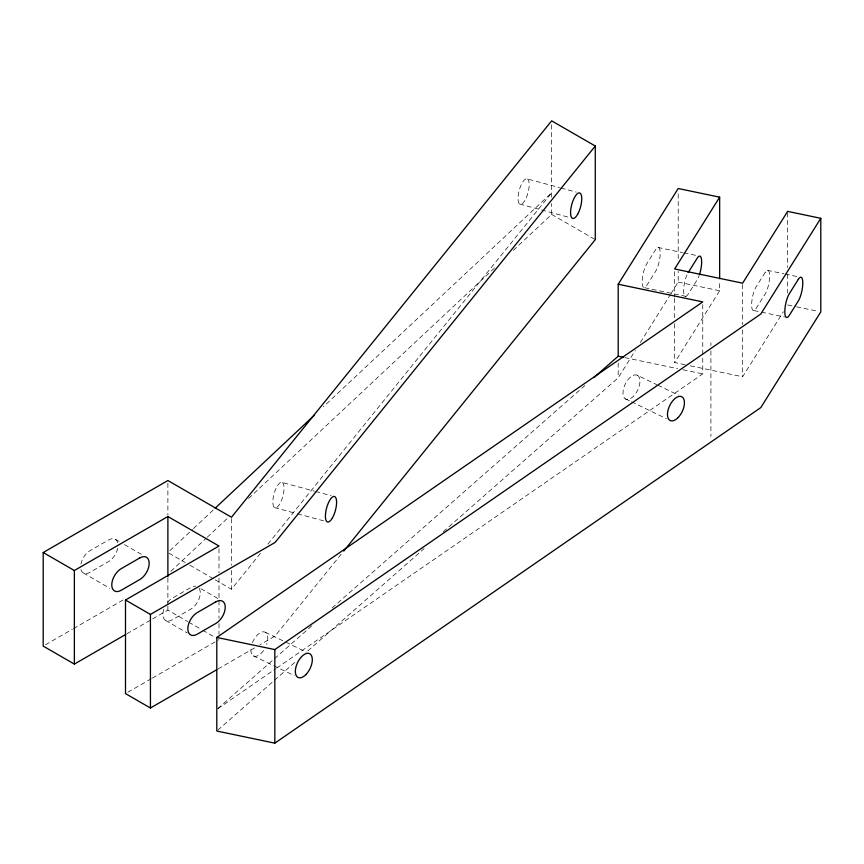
<?xml version="1.0" encoding="UTF-8"?>
<svg xmlns="http://www.w3.org/2000/svg" width="864" height="864" viewBox="0 0 864 864"><rect width="100%" height="100%" fill="white"/><g stroke="black" fill="none" stroke-linecap="round" stroke-linejoin="round"><path stroke-width="0.65" stroke-dasharray="4.32 3.24" d="M443.275 531.738L618.192 377.816L635.342 350.46M640.343 342.49L670.356 294.624M671.069 293.49L678.208 282.085L678.208 271.393M685.109 364.727L674.644 362.545L719.658 290.758L719.658 281.394M690.336 365.828L742.63 376.758L783.356 311.796M215.287 579.884L231.476 589.226L261.122 552.528M267.894 544.136L551.642 192.823L323.352 406.793M341.183 554.224L275.108 636.023L259.967 644.771M169.852 550.67L192.488 529.459M193.471 528.541L214.132 509.166M170.834 571.352L206.258 538.142M207.241 537.224L227.912 517.849M248.573 498.485L494.564 267.916M513.27 250.387L551.642 214.423L551.642 203.623M217.814 708.545L273.424 659.61M274.428 658.724L313.859 624.024M332.057 608.008L584.831 385.582M217.814 730.145L273.424 681.21M274.428 680.324L295.661 661.64M307.8 650.959L424.073 548.64M217.912 708.674L275.605 668.833M276.707 668.066L702.756 373.896L702.756 356.562M45.533 644.749L72.328 629.284M73.494 628.603L124.772 599.011M126.976 633.722L151.524 619.553M152.69 618.883L167.886 610.103L187.639 621.508M127.829 692.258L151.211 678.758M152.377 678.089L219.002 639.619M218.009 668.984L255.301 647.46M657.958 247.46L682.571 252.601M683.867 252.871L698.112 255.852M767.383 270.324L783.961 273.791M785.236 274.061L796.716 276.458M678.208 282.085L719.658 290.758M787.644 304.96L795.29 306.558M796.565 306.828L818.251 311.353M685.897 296.363L644.447 287.701A13.23 3.672 -78.2 0 0 646.704 285.552L655.7 271.199A13.23 3.672 -78.2 0 0 660.204 253.217A13.23 3.672 -78.2 0 0 655.7 249.599L646.704 263.963A13.23 3.672 -78.2 0 0 642.546 277.258A13.23 3.672 -78.2 0 0 643.518 287.464M753.883 310.565L760.255 311.904M761.53 312.163L784.49 316.969M624.802 357.599L677.646 368.647M682.938 369.749L702.756 373.896M527.569 179.01A13.23 4.568 -74.9 0 1 525.064 200.167A13.23 4.568 -74.9 0 1 518.216 195.426A13.23 4.568 -74.9 0 1 527.569 179.01L559.613 187.628M560.898 187.974L576.277 192.121M519.664 204.066L569.657 217.523M282.398 482.555A13.23 4.568 -74.9 0 1 279.893 503.723A13.23 4.568 -74.9 0 1 273.046 498.971A13.23 4.568 -74.9 0 1 282.398 482.555L314.442 491.184M315.727 491.53L331.106 495.666M274.493 507.611L296.287 513.475M297.562 513.821L324.486 521.068M637.459 375.343A13.23 6.923 -64.2 0 1 633.658 396.036A13.23 6.923 -64.2 0 1 623.268 389.988A13.23 6.923 -64.2 0 1 637.459 375.343L656.694 384.631M657.904 385.214L678.337 395.086M625.46 398.898L630.277 401.22M631.476 401.803L666.349 418.64M265.334 632.297L284.58 641.585M285.779 642.157L306.223 652.028M253.346 655.852L294.224 675.583M551.642 214.423L595.285 239.62M169.042 553.187L185.231 562.529M189.853 565.196L214.132 579.215M115.268 539.266L119.891 541.933M124.502 544.601L142.981 555.26M200.966 588.74L219.1 599.206M188.795 622.177L201.571 629.564M202.738 630.234L214.358 636.941M83.344 572.972L109.901 588.298M165.64 620.482L187.175 632.912M787.644 212.717L787.644 267.527M787.644 274.212L787.644 292.928M742.63 284.504L742.63 324.616M742.63 329.962L742.63 376.758M710.91 342.824L710.91 345.503M710.91 350.849L710.91 436.406M702.756 304.571L702.756 355.223M678.208 193.86L678.208 260.701M674.644 271.642L674.644 297.043M674.644 298.372L674.644 318.427M674.644 323.773L674.644 362.545M618.192 362.966L618.192 377.816M551.642 124.837L551.642 198.223M231.476 518.573L231.476 565.24M231.476 570.564L231.476 589.226M219.002 548.716L219.002 572.778M219.002 578.124L219.002 618.235M219.002 623.581L219.002 634.273M167.886 483.203L167.886 515.192M167.886 578.027L167.886 604.757M167.886 606.096L167.886 610.103M252.396 642.676A13.23 6.923 -64.2 0 1 263.898 631.822A13.23 6.923 -64.2 0 1 266.684 644.393M263.585 650.495A13.23 6.923 -64.2 0 1 254.178 656.208A13.23 6.923 -64.2 0 1 251.143 646.931M686.988 274.849A13.23 3.672 -78.2 0 0 683.694 291.946A13.23 3.672 -78.2 0 0 688.154 294.214L697.151 279.86A13.23 3.672 -78.2 0 0 699.062 275.81M163.771 609.358A13.23 7.636 -60 0 0 172.249 619.823L190.955 609.023A13.23 7.636 -60 0 0 199.044 588.157M167.573 602.37A13.23 7.636 -60 0 1 172.249 598.234L190.955 587.434A13.23 7.636 -60 0 1 195.62 586.181M117.688 542.711A13.23 7.636 -60 0 0 108.659 539.924L89.953 550.714A13.23 7.636 -60 0 0 80.924 563.933M117.688 548.294A13.23 7.636 -60 0 1 108.659 561.514L89.953 572.314A13.23 7.636 -60 0 1 80.924 569.527M765.137 272.473L756.13 286.826A13.23 3.672 -78.2 0 0 751.626 304.808A13.23 3.672 -78.2 0 0 756.13 308.426L765.137 294.062A13.23 3.672 -78.2 0 0 769.63 276.091A13.23 3.672 -78.2 0 0 765.137 272.473"/><path stroke-width="1.3" d="M593.924 377.568L618.192 356.216L618.192 284.234L678.208 188.503L719.658 197.176L719.658 278.726M719.658 197.176L674.644 268.963L742.63 283.176L787.644 211.378L820.8 218.311L820.8 311.893L760.784 407.614L274.828 743.159L216.799 731.03L216.799 637.448L702.756 301.903L618.192 284.234M688.154 272.624L697.151 258.26A13.23 3.672 -78.2 0 1 701.503 259.33A13.23 3.672 -78.2 0 1 699.408 274.828M820.8 218.311L760.784 314.032L274.828 649.577L216.799 637.448M125.798 634.403L74.369 664.092L43.2 646.099L43.2 552.517L167.886 480.535L231.476 517.244L551.642 120.841L595.285 146.027L275.108 542.441L150.433 614.423L125.496 600.026L125.496 693.608L150.433 708.005L216.853 669.665M343.721 551.081L595.285 239.62L595.285 146.027M215.114 508.248L314.496 415.098M43.2 552.517L74.369 570.51L167.886 516.521L219.002 546.037L125.496 600.026M618.192 356.216L623.473 357.318M274.828 649.577L274.828 743.159M167.886 516.521L167.886 576.688M150.433 614.423L150.433 708.005M74.369 570.51L74.369 664.092M798.293 279.396L789.286 293.76A13.23 3.672 -78.2 0 0 784.793 311.731A13.23 3.672 -78.2 0 0 789.286 315.36L798.293 300.996A13.23 3.672 -78.2 0 0 802.796 283.014A13.23 3.672 -78.2 0 0 798.293 279.396M139.828 557.917L121.122 568.717A13.23 7.636 -60 0 0 111.78 584.906A13.23 7.636 -60 0 0 121.122 590.306L139.828 579.517A13.23 7.636 -60 0 0 149.18 563.317A13.23 7.636 -60 0 0 139.828 557.917M215.892 601.83L197.186 612.63A13.23 7.636 -60 0 0 187.834 628.819A13.23 7.636 -60 0 0 197.186 634.219L215.892 623.419A13.23 7.636 -60 0 0 225.234 607.23A13.23 7.636 -60 0 0 215.892 601.83M678.143 417.517A13.23 6.923 -64.2 0 0 681.955 396.824A13.23 6.923 -64.2 0 0 667.753 411.458A13.23 6.923 -64.2 0 0 678.143 417.517M306.029 674.46A13.23 6.923 -64.2 0 0 309.83 653.767A13.23 6.923 -64.2 0 0 295.639 668.412A13.23 6.923 -64.2 0 0 306.029 674.46M332.446 517.871A13.23 4.568 -74.9 0 0 334.951 496.703A13.23 4.568 -74.9 0 0 325.598 513.119A13.23 4.568 -74.9 0 0 332.446 517.871M577.616 214.326A13.23 4.568 -74.9 0 0 580.122 193.158A13.23 4.568 -74.9 0 0 570.769 209.574A13.23 4.568 -74.9 0 0 577.616 214.326"/></g></svg>
